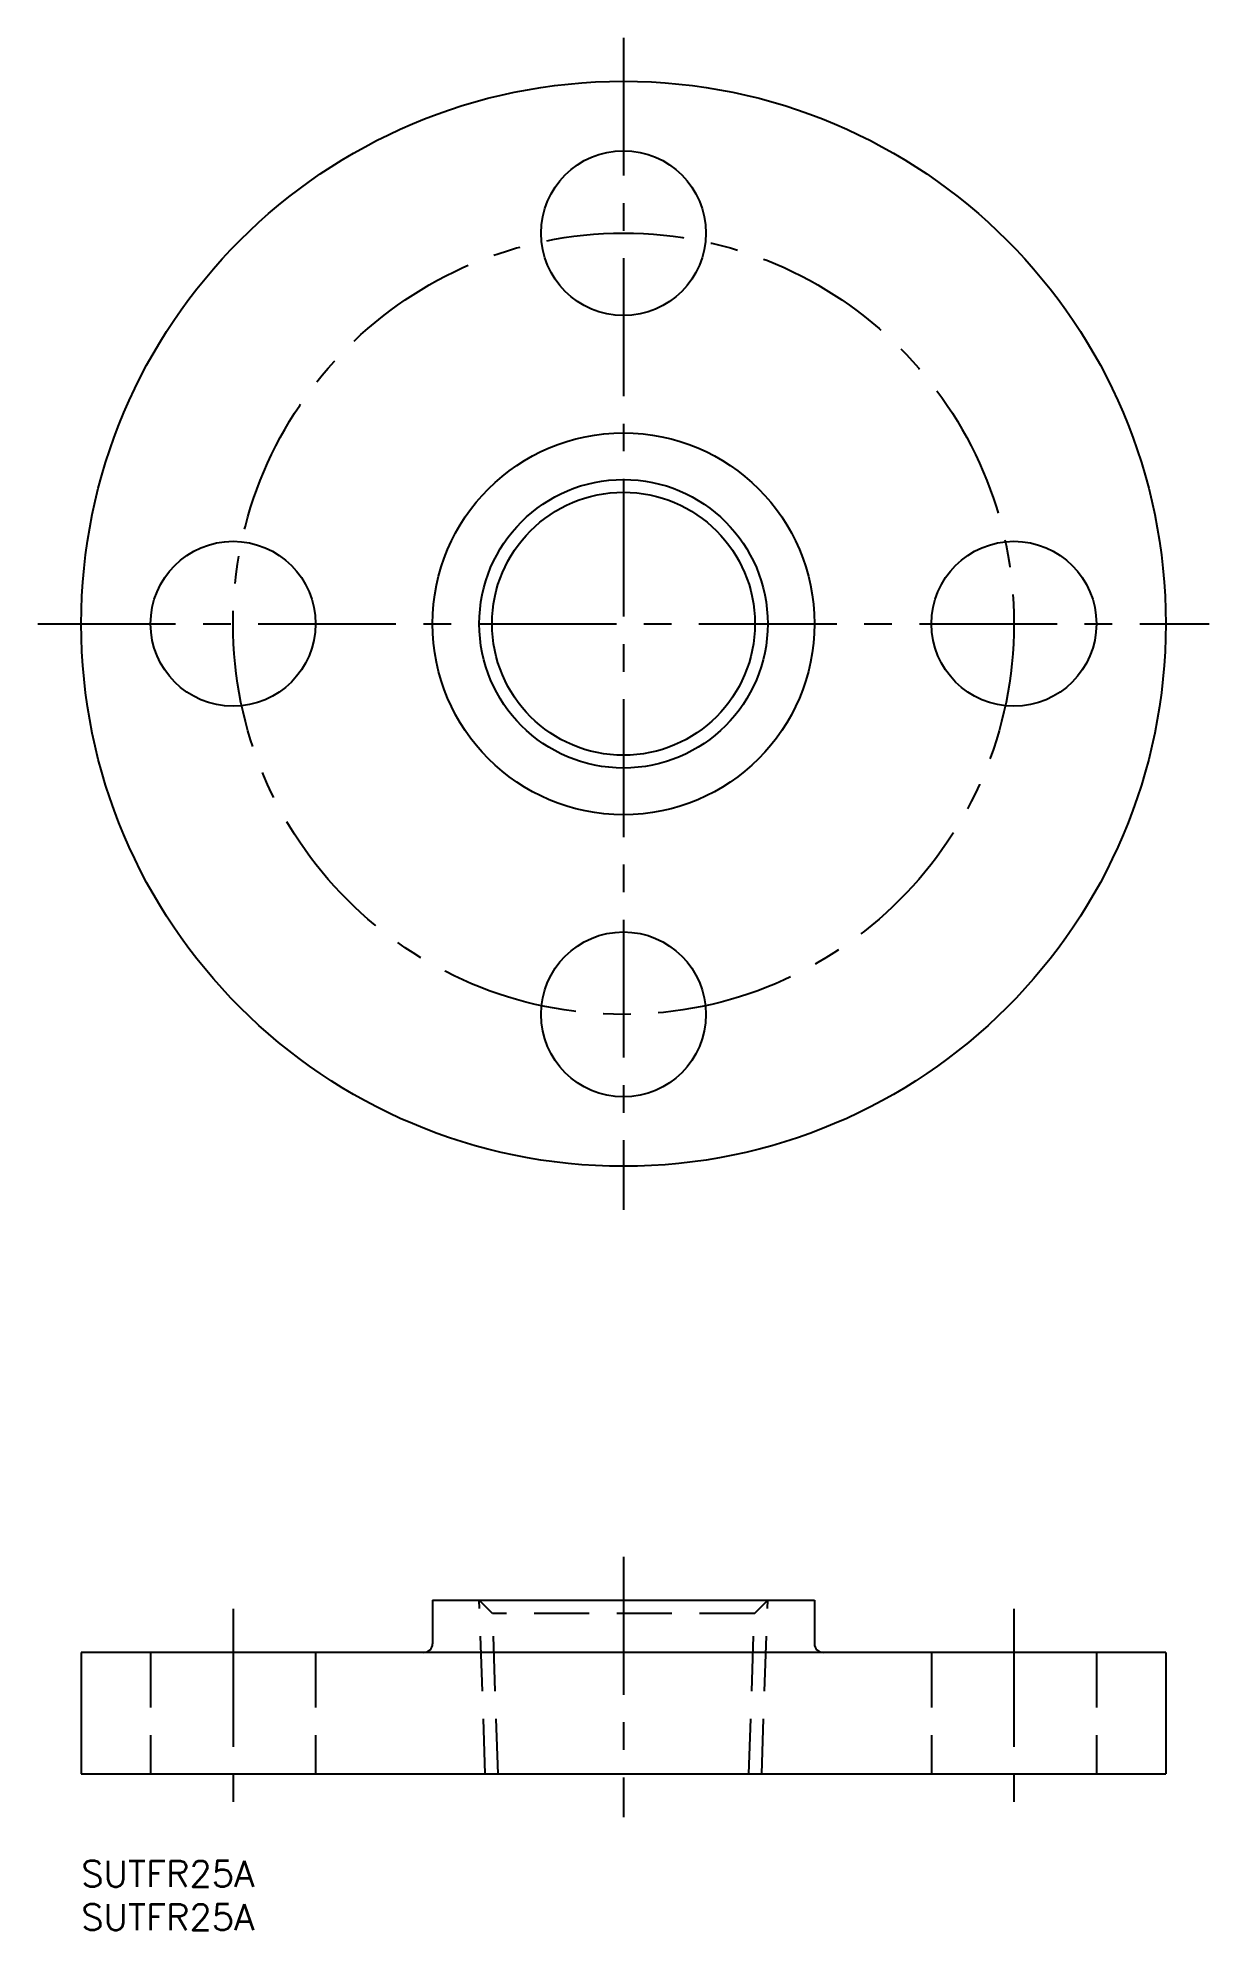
# Model space of a CAD drawing. Extents: x -5 to 130, y -8 to 210.
import ezdxf

# ---------------------------------------------------------------- set-up
doc = ezdxf.new("R2010")
doc.units = 0
doc.header["$LTSCALE"] = 0.5
doc.linetypes.add('CENTER', pattern=[50.8, 31.75, -6.35, 6.35, -6.35])
doc.linetypes.add('DASHED', pattern=[19.05, 12.7, -6.35])
for name, color, linetype in [('MSM_CENTER', 1, 'CENTER'), ('MSM_CONTINUOUS', 7, 'CONTINUOUS'), ('MSM_DASHED', 4, 'DASHED'), ('MSM_NARROW', 5, 'CONTINUOUS'), ('MSM_PART_NUMBER', 7, 'CONTINUOUS')]:
    doc.layers.add(name, color=color, linetype=linetype)
doc.styles.get("Standard").update_dxf_attribs({"font": 'txt.shx', "height": 2, "bigfont": 'bigfont.shx'})

# ---------------------------------------------------------------- blocks, each defined once
blk = doc.blocks.new('*U16')
at = {"layer": 'MSM_PART_NUMBER'}
blk.add_text('SUTFR25A', height=3, dxfattribs=at).set_placement((0, -3))
blk = doc.blocks.new('*U17')
at = {"layer": 'MSM_PART_NUMBER'}
blk.add_text('SUTFR25A', height=3, dxfattribs=at).set_placement((0, -8))

msp = doc.modelspace()

# ---------------------------------------------------------------- linework, layer by layer
at = {"layer": 'MSM_CENTER'}
for p, q in [((62.5, 210), (62.5, 75)), ((-5, 142.5), (130, 142.5)), ((62.5, 35), (62.5, 5)), ((17.5, 29), (17.5, 5)), ((107.5, 29), (107.5, 5))]:
    msp.add_line(p, q, dxfattribs=at)
msp.add_circle((62.5, 142.5), 45, dxfattribs=at)
at = {"layer": 'MSM_CONTINUOUS'}
for p, q in [((40.5, 30), (84.5, 30)), ((40.5, 30), (40.5, 25)), ((84.5, 30), (84.5, 25)), ((0, 24), (0, 10)), ((125, 24), (0, 24)), ((125, 24), (125, 10)), ((0, 10), (125, 10))]:
    msp.add_line(p, q, dxfattribs=at)
for centre, radius in [((62.5, 142.5), 62.5), ((62.5, 187.5), 9.5), ((62.5, 142.5), 22), ((62.5, 142.5), 15.15), ((17.5, 142.5), 9.5), ((107.5, 142.5), 9.5), ((62.5, 97.5), 9.5)]:
    msp.add_circle(centre, radius, dxfattribs=at)
for centre, start, end in [((39.5, 25), 270, 0), ((85.5, 25), 180, 270)]:
    msp.add_arc(centre, 1, start, end, dxfattribs=at)
at = {"layer": 'MSM_DASHED'}
for p, q in [((46.57, 10), (45.88, 30)), ((47.41, 28.47), (45.88, 30)), ((77.59, 28.47), (47.41, 28.47)), ((48.05, 10), (47.41, 28.47)), ((76.95, 10), (77.59, 28.47)), ((77.59, 28.47), (79.12, 30)), ((78.43, 10), (79.12, 30)), ((8, 24), (8, 10)), ((27, 24), (27, 10)), ((98, 24), (98, 10)), ((117, 24), (117, 10))]:
    msp.add_line(p, q, dxfattribs=at)
at = {"layer": 'MSM_NARROW'}
msp.add_circle((62.5, 142.5), 16.62, dxfattribs=at)

# ---------------------------------------------------------------- block references
at = {"layer": 'MSM_CONTINUOUS'}
for name in ['*U16', '*U17']:
    msp.add_blockref(name, (0, 0), dxfattribs=at)

doc.saveas('drawing.dxf')
